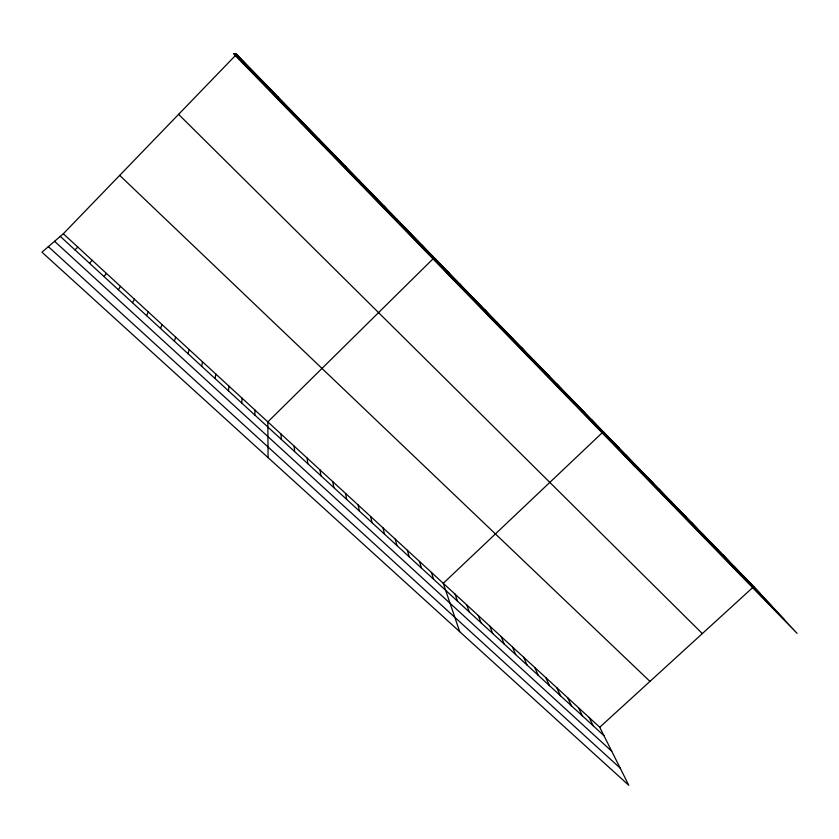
<?xml version="1.0" encoding="UTF-8"?>
<svg xmlns="http://www.w3.org/2000/svg" width="839" height="839" viewBox="0 0 839 839"><rect width="100%" height="100%" fill="white"/><g stroke="black" fill="none" stroke-linecap="round" stroke-linejoin="round"><path stroke-width="1.26" d="M254.846 415.074L254.993 410.093M241.716 403.014L242.052 398.189M228.481 390.859L228.995 386.181M215.12 378.588L215.833 374.068M201.654 366.224L202.556 361.861M188.062 353.743L189.174 349.538M174.365 341.158L175.666 337.121M160.532 328.469L162.042 324.588M146.594 315.653L148.314 311.951M132.52 302.732L134.45 299.198M118.33 289.707L120.47 286.34M104.005 276.555L106.375 273.367M89.553 263.278L92.143 260.279M63.324 233.756L599.738 727.256L628.789 785.294L41.95 252.182L63.324 233.756L236.608 54.273L753.768 586.618L797.05 633.34L233.483 53.706L236.608 54.273M74.975 249.896L77.796 247.075M599.738 727.256L753.768 586.618M48.347 246.666L620.199 768.125M54.566 241.307L611.757 751.272M60.272 236.388L603.944 735.656M119.683 175.372L649.963 681.404M178.592 114.356L702.327 633.592M236.158 54.189L760.029 593.383M235.329 54.042L771.66 605.936M234.427 53.874L784.234 619.507M743.574 576.131L749.73 582.769M733.296 565.549L739.337 572.083M722.935 554.883L728.871 561.312M712.5 544.133L718.32 550.447M701.97 533.3L707.676 539.498M691.357 522.382L696.957 528.455M680.67 511.371L686.145 517.327M669.879 500.275L675.238 506.106M659.014 489.085L664.247 494.79M648.054 477.8L653.162 483.379M637 466.432L641.982 471.885M625.863 454.958L630.708 460.275M614.63 443.391L619.35 448.582M635.154 466.83L603.304 431.739L443.275 583.315L459.699 631.683M591.883 419.982L596.33 424.891M580.357 408.121L584.668 412.893M568.748 396.165L572.911 400.79M557.033 384.105L561.06 388.593M545.224 371.95L549.105 376.281M533.31 359.69L537.033 363.864M521.292 347.315L524.868 351.342M509.168 334.845L512.598 338.715M496.95 322.26L500.212 325.962M484.617 309.57L487.721 313.115M472.179 296.765L475.126 300.142M459.636 283.844L462.404 287.053M446.977 270.819L449.578 273.85M451.204 277.636L434.203 257.678L267.83 421.902L268.071 457.601M421.818 244.925L424.083 247.61M409.327 232.067L411.425 234.574M396.732 219.094L398.651 221.433M384.021 206.016L385.762 208.166M371.195 192.823L372.757 194.784M358.263 179.504L359.648 181.287M345.228 166.08L346.413 167.664M332.066 152.53L333.062 153.925M318.789 138.865L319.586 140.061M305.396 125.084L305.994 126.07M291.878 111.178L292.287 111.954M589.125 717.492L593.215 725.808M578.428 707.655L582.402 715.877M567.646 697.733L571.495 705.861M556.781 687.749L560.515 695.772M545.832 677.671L549.44 685.61M534.8 667.519L538.271 675.353M523.683 657.283L527.018 665.023M512.472 646.974L515.681 654.598M501.166 636.57L504.239 644.1M489.777 626.093L492.713 633.518M478.293 615.522L481.093 622.842M466.715 604.877L469.368 612.082M455.042 594.138L457.549 601.227M278.244 97.135L278.443 97.712M431.414 572.397L433.627 579.256M419.448 561.396L421.514 568.129M407.387 550.3L409.306 556.918M395.232 539.11L396.983 545.602M382.962 527.825L384.566 534.202M370.597 516.457L372.034 522.697M358.127 504.984L359.407 511.087M345.563 493.416L346.664 499.394M332.873 481.754L333.807 487.585M320.089 469.987L320.844 475.682M307.189 458.115L307.777 463.684M294.185 446.149L294.583 451.571M281.065 434.078L281.285 439.353"/></g></svg>
